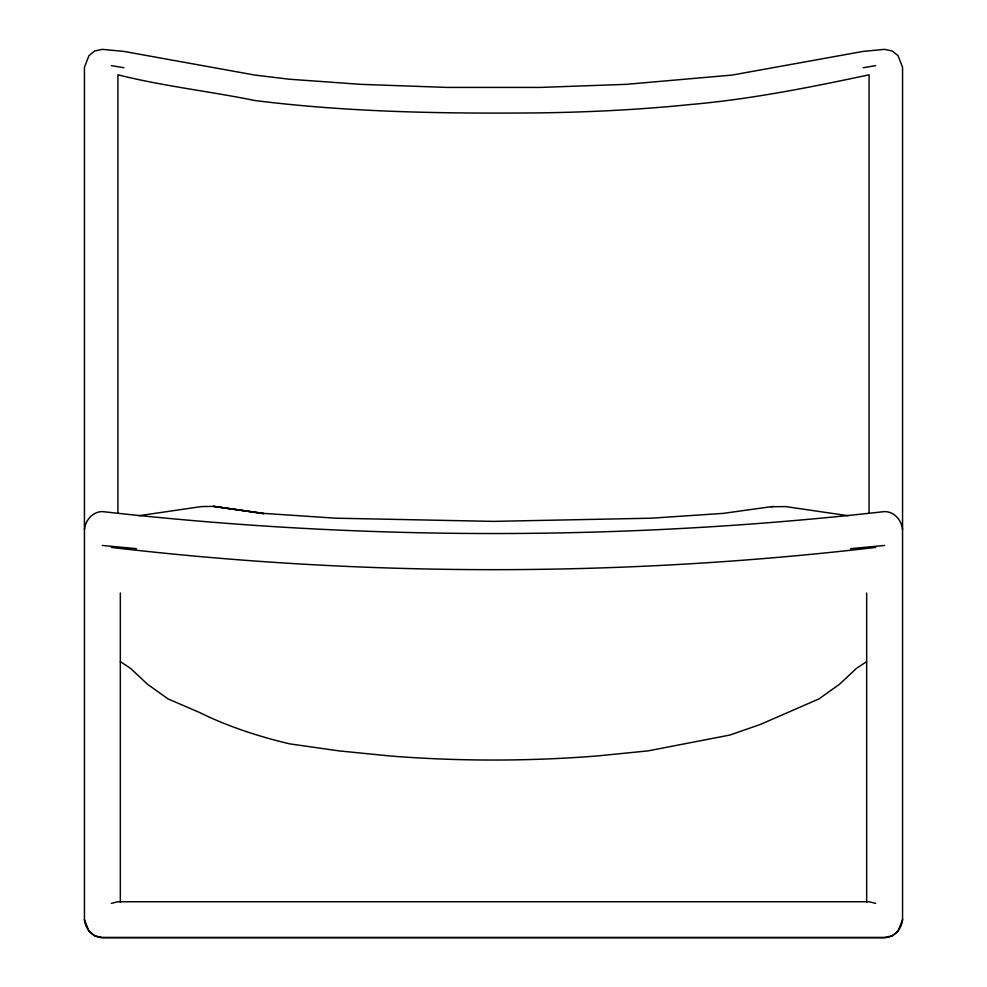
<?xml version="1.0" encoding="UTF-8"?>
<svg xmlns="http://www.w3.org/2000/svg" width="987" height="987" viewBox="0 0 987 987"><rect width="100%" height="100%" fill="white"/><g stroke="black" fill="none" stroke-linecap="round" stroke-linejoin="round"><path stroke-width="1.48" d="M84.438 529.501C85.326 520.223 92.741 511.624 102.377 511.574C362.13 540.851 624.87 540.851 884.623 511.574C894.259 511.624 901.674 520.223 902.562 529.501M902.562 919.625L898.071 931.136L892.384 935.799L884.623 937.502L102.377 937.502L94.616 935.799L88.929 931.136L84.438 919.625M866.66 661.611L856.395 668.433L839.616 684.176L818.988 698.895L760.175 724.52L729.862 735.056L647.99 750.885L597.357 755.943A614.296 284.577 0 0 1 389.643 755.943L339.01 750.885L289.894 743.89A323.859 150.036 0 0 1 199.386 712.404L168.012 698.895L147.384 684.176L130.605 668.433L120.34 661.611M111.346 903.364L117.922 901.748L869.078 901.748L875.654 903.364M863.094 67.721L875.654 65.66M770.97 506.75L785.689 506.59L848.203 515.732M138.797 515.732L201.311 506.59L213.624 506.38L263.85 513.388L335.617 518.187L493.5 521.383L651.383 518.187L723.15 513.388L773.376 506.38M875.654 547.415C622.069 577.087 364.931 577.087 111.346 547.415M850.535 548.661L884.623 545.466M102.377 545.466L136.465 548.661M111.346 65.66L123.906 67.721M869.078 513.388L869.078 74.802C809.722 87.461 749.664 99.453 689.062 104.647C639.576 109.693 589.868 112.136 540.148 112.876C444.964 113.776 349.447 112.382 254.88 100.526C209.392 91.248 162.904 86.14 117.922 74.802L117.922 513.388M866.672 593.064L866.672 902.328M120.328 593.064L120.328 902.328M902.562 919.736C901.674 929.001 894.259 937.601 884.623 937.65L102.377 937.65C92.741 937.601 85.326 929.001 84.438 919.736L84.438 67.227L88.929 55.716L94.616 51.053L102.377 49.35L123.906 51.41L254.88 75.074L288.969 79.194L360.736 84.339L446.852 87.424L540.148 87.424L626.264 84.339L732.12 75.074L863.094 51.41L884.623 49.35L892.384 51.053L898.071 55.716L902.562 67.227L902.562 919.736M263.85 513.635L213.624 506.38L263.85 513.635"/></g></svg>
